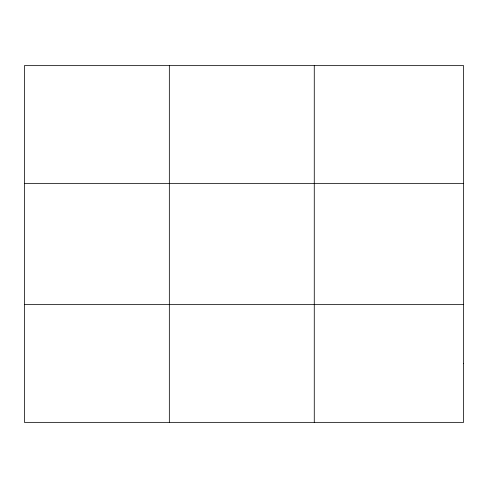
<?xml version="1.0" encoding="UTF-8"?>
<svg xmlns="http://www.w3.org/2000/svg" width="488" height="488" viewBox="0 0 488 488"><rect width="100%" height="100%" fill="white"/><g stroke="black" fill="none" stroke-linecap="round" stroke-linejoin="round"><path stroke-width="0.73" d="M169.336 422.358L169.336 65.642M314.272 422.358L314.272 65.642M24.4 183.36L463.6 183.36M24.4 304.64L463.6 304.64M463.6 363.499L463.6 422.358L24.4 422.358L24.4 65.642L463.6 65.642L463.6 363.499"/></g></svg>
